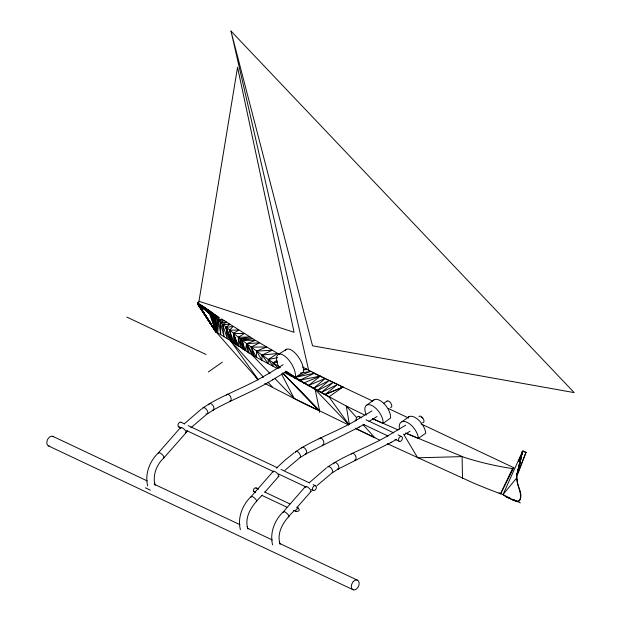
<?xml version="1.0" encoding="UTF-8"?>
<svg xmlns="http://www.w3.org/2000/svg" width="621" height="621" viewBox="0 0 621 621"><rect width="100%" height="100%" fill="white"/><g stroke="black" fill="none" stroke-linecap="round" stroke-linejoin="round"><path stroke-width="0.93" d="M302.559 367.042L320.273 376.109L304.212 382.784L308.777 385.928L308.761 385.369L325.21 378.484L313.784 388.218L317.432 390.679L333.298 382.381L321.197 392.689L317.478 390.322L329.27 380.44L313.784 388.218L313.737 388.676L308.761 385.369L320.273 376.109L342.947 387.03L328.951 396.835L304.212 382.784L286.848 371.963L287.011 373.873L285.272 371.676M276.989 368.362L252.048 354.956L230.414 340.533L215.992 331.87L217.102 319.955L219.787 317.704L215.487 318.557L215.992 331.87L258.15 379.687M319.365 412.375L319.605 410.823L315.142 389.452L313.784 388.218M210.061 311.206L208.345 312.41C206.552 312.053 209.029 310.058 209.766 311.012C208.066 312.961 206.622 311.82 209.401 310.756M207.732 311.99L209.456 310.795L207.678 311.952L197.587 302.792L215.992 331.87L214.703 317.882L217.66 316.283L214.222 317.471L215.992 331.87L198.751 305.074L199.535 304.104M279.31 354.343L255.503 340.401L246.607 343.669L245.217 350.71L242.128 340.254L252.716 338.686L240.226 338.802L205.039 309.46L203.277 308.575L201.841 306.619L200.187 306.176L199.263 304.29M526.103 452.414L522.463 451.358L517.58 473.435L526.103 452.414L523.029 450.962L522.463 451.358L516.75 475.018L516.641 478.015L503.057 494.471L505.401 496.49L513.955 500.526L517.534 501.457L519.49 500.697M503.057 494.471L522.463 451.358L517.883 473.179L516.75 475.018M197.594 302.761L197.812 304.189L215.627 331.614L197.812 304.189M517.316 473.753L522.463 451.358L516.897 474.545M517.091 474.126L522.463 451.358M525.816 452.608L518.17 472.977M518.512 461.504L520.771 456.233M521.524 454.479L523.029 450.962M387.302 443.689L473.233 482.936A916.34 517.697 -12.9 0 0 486.895 488.556L500.557 493.842L512.496 468.599L513.784 467.698L420.922 423.848M513.784 467.698L500.557 493.842M519.831 500.223C522.455 493.439 517.045 486.227 516.897 479.443L516.75 478.721M517.603 473.551L516.843 476.509A13.561 6.528 55 0 0 517.184 479.241C516.656 485.878 524.14 494.72 519.21 500.891M180.579 427.496L158.471 452.74C149.731 460.984 144.631 473.986 147.682 485.886M273.287 471.269L251.179 496.513C242.438 504.757 237.338 517.759 240.389 529.659M262.318 495.116C253.873 503.421 244.705 514.289 247.337 527.089L247.243 526.554L247.934 528.945A3.734 2.205 -16.1 0 0 247.593 528.455M264.849 492.22L278.767 476.33M305.485 486.476L283.386 511.72C274.637 519.963 269.545 532.965 272.596 544.865M294.525 510.322C286.079 518.628 276.904 529.496 279.535 542.296L279.45 541.76L280.141 544.151A3.734 2.205 -16.1 0 0 279.799 543.662M297.055 507.427L310.974 491.537M187.627 430.943L163.921 457.84C157.028 464.151 152.929 473.97 154.629 483.317L154.536 482.781L155.227 485.172A3.734 2.205 -16.1 0 0 154.326 484.31M184.344 423.739L201.615 408.859M190.872 427.807L206.281 414.657M276.384 468.164L284.519 460.603L294.323 452.631M309.258 482.727L326.522 467.838M284.876 470.33L298.996 458.43M317.075 485.537L331.195 473.637M212.545 312.86L210.325 314.117L215.992 331.87L212.157 315.693L214.261 314.009L211.427 315.064L215.992 331.87L213.756 317.067L216.294 315.367L213.22 316.609L215.992 331.87L209.339 313.263L198.378 304.787L237.548 67.285L294.075 332.305L198.961 301.294M213.22 316.609L215.503 314.839L212.747 316.205L214.897 314.436L212.157 315.693M198.239 303.382L198.953 304.018M366.747 405.086L374.222 399.738M372.74 418.725L383.056 423.421L390.531 418.065A12.94 6.35 54.4 0 0 383.98 403.603A12.94 6.35 54.4 0 0 373.19 400.669M401.934 421.752L409.231 416.536M406.056 433.248L418.422 438.41L425.719 433.194A13.313 7.01 54.4 0 0 418.011 419.524A13.313 7.01 54.4 0 0 407.624 417.716M208.943 312.922L210.744 311.649M200.133 305.074L200.552 304.787M205.799 310.143L207.119 309.219L209.261 310.663M206.048 310.368L207.406 309.413M208.866 312.86L210.659 311.595M200.296 305.214L200.73 304.911M200.474 305.377L200.94 305.051M200.661 305.54L201.157 305.198M200.777 305.656L201.297 305.291M200.917 305.773L201.452 305.392M201.041 305.889L201.6 305.501M201.134 305.967L201.701 305.563M201.212 306.037L201.794 305.625M201.282 306.099L201.949 305.734M201.522 306.316L202.159 305.874L207.119 309.219M201.608 306.394L202.252 305.936M202.632 306.192L201.841 306.619L202.508 306.114M201.98 306.727L202.687 306.231M202.073 306.813L202.795 306.308M202.198 306.921L202.943 306.401M202.291 306.999L203.044 306.471M202.415 307.116L203.191 306.572M202.562 307.248L203.362 306.689M202.663 307.341L203.478 306.766M202.764 307.434L203.688 306.906M203.051 307.682L203.983 307.108M203.145 307.768L204.27 307.302M203.401 308L204.387 307.379M203.509 308.094L204.456 307.426M203.587 308.163L204.55 307.488M203.634 308.202L204.783 307.643L203.766 308.327M203.75 308.311L204.759 307.628M204.2 308.715L205.256 307.969M205.303 308L204.239 308.746L205.365 308.039M204.356 308.847L205.481 308.117M204.519 309.002L205.691 308.264L204.612 309.087M204.852 309.297L206.017 308.482M205.039 309.46L206.234 308.621M205.233 309.638L206.459 308.777M205.52 309.895L206.793 309.002M206.195 310.492L207.569 309.53M206.351 310.632L207.748 309.646M206.49 310.764L207.919 309.763M206.646 310.904L208.097 309.887M206.995 311.214L208.501 310.158M207.119 311.323L208.648 310.252M207.476 311.641L209.06 310.531M209.572 310.88L207.624 311.921M208.027 312.192L209.673 310.942M208.19 312.278L209.882 311.09M208.439 312.495L210.17 311.276M208.493 312.542L210.294 311.362M208.664 312.681L210.348 311.393M208.718 312.736L210.55 311.525L208.811 312.813M209.044 313.015L210.868 311.734M209.161 313.108L211 311.82M201.429 306.238L202.159 305.874M201.693 306.471L202.353 306.006M201.747 306.518L202.415 306.044M202.974 307.62L203.766 306.96M203.292 307.9L204.162 307.224M203.991 308.521L204.969 307.775M204.022 308.552L205.171 307.907L204.162 308.676M204.689 309.149L205.823 308.35M206.824 311.059L208.299 310.026M207.313 311.494L208.866 310.407M209.339 313.263L211.202 311.959M208.322 371.963L222.326 362.159M512.589 499.214L512.014 499.61L516.33 500.984M513.955 500.526L514.522 500.13L516.796 501.147L518.721 501.108M213.616 313.574L211.427 315.064L213.174 313.279L210.837 314.56M221.961 319.163L218.716 321.344L217.684 332.895L217.102 319.955L221.961 319.163L255.503 340.401L242.128 340.254L242.291 348.816L240.226 338.802L249.929 336.97L238.34 337.296L238.402 346.207L233.403 333.376L238.759 329.999L229.428 330.217L232.533 342.093L226.013 327.383L229.809 324.271L222.59 324.55L224.026 336.698L220.439 322.773L223.987 320.483L218.716 321.344L220.742 334.727L220.439 322.773L226.44 322.082L222.59 324.55L227.395 338.717L226.013 327.383L233.17 326.46L229.428 330.217L234.28 343.328L233.403 333.376L244.348 333.539L238.34 337.296L240.529 347.636L240.226 338.802L262.031 355.096L279.962 367.438M383.84 403.246L387.015 401.119M283.199 364.674L268.831 373.469M203.02 407.834L209.347 403.751M207.484 413.78L213.515 409.891M295.728 451.607L302.054 447.531M300.199 457.553L306.223 453.672M327.927 466.813L334.261 462.73M332.398 472.76L338.429 468.871M278.588 354.242L286.685 349.212M286.848 371.963L291.195 376.186L291.047 374.649L295.371 378.507L295.239 377.327L303.327 372.29A14.757 6.334 58.1 0 0 296.683 354.762A14.757 6.334 58.1 0 0 285.148 350.733M285.924 371.746L272.541 379.866M371.925 410.962L355.119 420.906M377.017 416.528L368.936 421.457M405.723 425.175L387.318 436.113L387.776 435.849C370.644 445.855 351.89 452.577 334.711 462.474M404.38 434.731L410.023 431.23M209.859 313.714L211.924 312.441M276.966 360.397L273.038 362.804L273.124 366.281L268.28 359.474L277.727 353.458L262.031 355.096L261.922 360.265L256.558 351.098L266.634 347.046L251.094 347.092L254.199 356.112L246.607 343.669L259.562 342.831L251.094 347.092L256.341 357.261L256.558 351.098L272.184 350.252L262.031 355.096L268.28 363.681L268.28 359.474L277.641 357.649M214.222 317.471L217.016 315.848L213.756 317.067M305.78 453.928L359.202 427.085M337.979 469.134L391.401 442.292M212.832 313.046L210.573 314.335L215.992 331.87M262.411 377.126L269.281 373.213M272.992 379.61C253.842 391.409 232.65 399.187 213.065 410.147M358.744 427.349L364.077 424.306M390.943 442.556L396.726 439.257M262.869 376.869C245.73 386.875 226.975 393.598 209.797 403.495M355.577 420.642C338.445 430.648 319.683 437.37 302.505 447.267M215.487 318.557L218.662 316.951L214.703 317.882M321.135 392.495L337.583 384.446L324.954 394.7L321.204 392.433M285.714 371.148L295.239 377.327L310.795 371.342L300.448 373.074M303.785 370.085L306.518 369.107L303.708 369.518M254.975 491.584C253.679 492.29 253.003 490.481 253.593 489.519C254.338 487.043 257.141 487.811 258.639 489.177M295.239 377.327L314.536 373.221L299.881 380.145L299.982 381.061L295.239 377.327A14.757 6.334 58.1 0 0 283.875 355.476A14.757 6.334 58.1 0 0 278.573 366.506L279.108 368.152M277.672 361.88L273.038 362.804L278.324 368.393M320.273 376.109L299.881 380.145L304.282 383.436L304.212 382.784M506.589 496.521L507.093 496.621L506.526 497.017L516.509 501.341M298.53 508.009C289.526 512.93 304.95 512.263 296.791 507.194M405.56 433.054L464.166 457.312A289.922 163.797 -12.9 0 0 512.496 468.599M398.115 429.926L372.584 418.701M283.005 373.26L319.295 410.667L314.676 408.641A432.332 244.255 -12.9 0 1 296.97 399.955L264.833 383.436M421.147 417.289L422.715 418.026M312.316 372.569L372.74 401.096M388.505 408.54L408.657 418.057M359.109 416.52L361.709 417.747M366.048 419.796L393.792 432.899M398.131 434.941L401.601 436.579A2.647 1.77 -64.7 0 1 401.29 440.825A2.647 1.77 -64.7 0 1 398.519 439.505A2.647 1.77 -64.7 0 1 401.601 436.579M363.79 424.57L388.063 436.035M395.003 439.311L399.342 441.36M126.839 317.075L206.025 354.467M499.067 492.833L506.092 496.148M507.877 496.994L510.229 498.104M513.233 499.525L520.351 502.886M181.153 422.296L184.662 423.957M188.163 425.61L277.548 467.815M281.018 469.453L309.631 482.967M313.1 484.605L315.701 485.832A2.585 1.731 -64.7 0 1 315.057 490.062A2.585 1.731 -64.7 0 1 312.557 488.362A2.585 1.731 -64.7 0 1 315.701 485.839M178.615 426.813L181.247 428.055M186.51 430.539L273.279 471.51M278.487 473.97L306.231 487.074M311.439 489.527L313.17 490.349M264.709 492.042L289.852 503.918M253.873 491.591L255.604 492.406M261.674 495.271L286.824 507.147M293.756 510.423L296.357 511.65M52.715 436.284L147.224 480.91M154.225 484.217L239.985 524.706M247.857 528.424L272.363 539.998M279.357 543.305L357.238 580.076M145.399 487.811L150.406 490.179M48.733 446.033L353.256 589.826M379.547 440.01L355.406 428.273M364.395 414.913L346.262 406.041L284.278 372.359M274.777 378.406L294.16 398.418L348.637 424.974M355.577 428.49L374.836 437.743L363.145 424.78M258.072 380.021L255.223 376.31M278.573 366.506L280.156 367.539M198.355 303.304L197.587 302.792L198.767 304.29M256.038 487.951L256.45 488.564M282.974 373.213L319.605 410.823M282.64 373.035L319.295 410.667M270.096 373.578L252.048 354.956L246.607 343.669L247.337 352.06M315.142 389.452L348.831 424.702M230.973 31.05L574.184 392.619L312.542 345.788L230.973 31.05L308.653 370.225M356.648 417.568L346.262 406.041L349.336 424.469M229.203 339.811L226.013 327.383L230.414 340.533L263.521 377.257M268.062 382.295L272.611 387.333M201.592 308.916L197.54 303.49L204.488 313.721M328.951 396.835L348.94 424.617M201.507 309.002L197.54 303.49L201.328 308.916M230.414 340.533L258.227 379.625M202.407 310.461L204.03 312.79M204.519 313.869L197.594 303.731L211.334 324.317M205.582 315.429L208.245 319.326M209.308 320.878L210.379 322.439M205.551 315.297L207.158 317.657M211.35 324.364L197.688 303.964L214.462 329.464M215.347 331.319L197.967 304.406L214.982 330.256M403.588 434.079L417.692 457.817L462.102 456.614L462.498 478.294M281.492 373.85L294.16 398.418M231.765 341.55L226.013 327.383L231.09 341.045M237.874 345.858L233.403 333.376L235.739 344.36M237.346 345.501L233.403 333.376L236.818 345.129M246.607 343.669L249.013 353.124M244.162 350.034L242.128 340.254L243.098 349.359M399.474 429.08A13.313 7.01 54.4 0 1 407.314 422.451A13.313 7.01 54.4 0 1 418.422 438.41M366.305 415.092A12.94 6.35 54.4 0 1 371.971 405.552A12.94 6.35 54.4 0 1 383.056 423.421M49.672 446.165A5.279 3.532 -64.7 0 1 47.359 440.033A5.279 3.532 -64.7 0 1 53.522 436.742M226.401 395.072A3.734 2.142 64.6 0 1 230.531 396.679A3.734 2.142 64.6 0 1 229.506 401.22M208.897 404.861A3.734 1.979 59.7 0 1 212.894 405.428A3.734 1.979 59.7 0 1 212.506 410.178M202.663 408.882A3.734 1.816 55.6 0 1 205.039 408.036A3.734 1.816 55.6 0 1 207.802 412.251A3.734 1.816 55.6 0 1 205.908 413.827M180.54 428.265A3.734 1.172 42.7 0 1 184.119 429.173A3.734 1.172 42.7 0 1 185.291 432.643M158.425 453.516A3.734 1.203 43.1 0 1 161.654 454.083A3.734 1.203 43.1 0 1 163.61 457.98M386.743 401.562A3.726 1.84 56.1 0 1 390.834 403.192A3.726 1.84 56.1 0 1 390.477 407.353M295.371 452.655A3.734 1.816 55.6 0 1 299.268 453.283A3.734 1.816 55.6 0 1 299.244 457.809M273.256 472.038A3.734 1.172 42.7 0 1 276.826 472.946A3.734 1.172 42.7 0 1 277.998 476.423M301.752 447.997A3.734 1.979 59.7 0 1 305.858 449.612A3.734 1.979 59.7 0 1 305.221 453.951M251.132 497.297A3.734 1.203 43.1 0 1 254.362 497.863A3.734 1.203 43.1 0 1 256.326 501.752M319.109 438.845A3.734 2.142 64.6 0 1 323.238 440.452A3.734 2.142 64.6 0 1 322.214 445.001M327.671 467.256A3.734 1.816 55.6 0 1 331.754 468.886A3.734 1.816 55.6 0 1 331.443 473.008M333.811 463.84A3.734 1.979 59.7 0 1 337.801 464.407A3.734 1.979 59.7 0 1 337.42 469.158M305.454 487.244A3.734 1.172 42.7 0 1 309.025 488.153A3.734 1.172 42.7 0 1 310.205 491.622M283.339 512.504A3.734 1.203 43.1 0 1 286.56 513.07A3.734 1.203 43.1 0 1 288.524 516.959M418.95 416.769A3.726 1.84 56.1 0 1 423.033 418.399A3.726 1.84 56.1 0 1 422.684 422.559M351.307 454.052A3.734 2.142 64.6 0 1 355.445 455.659A3.734 2.142 64.6 0 1 354.42 460.2M179.508 427A2.585 1.731 -64.7 0 1 178.289 423.879A2.585 1.731 -64.7 0 1 181.479 422.637M356.198 420.603A2.647 1.77 -64.7 0 1 357.153 417.056A2.647 1.77 -64.7 0 1 359.753 417.211M353.333 581.535L352.511 582.599A5.279 3.532 -64.7 0 0 354.195 589.95L355.204 589.733A5.279 3.532 -64.7 0 0 359.039 582.296A5.279 3.532 -64.7 0 0 353.333 581.535M204.876 307.705L203.867 308.412L204.821 307.674M205.528 308.148L204.433 308.924L205.559 308.171M342.947 387.03L324.969 394.568L342.947 387.03M199.31 305.237L197.54 303.009L199.263 305.268M200.397 306.984L197.525 303.25L200.327 307.038M213.981 328.292L212.405 325.932L213.973 328.276"/></g></svg>
